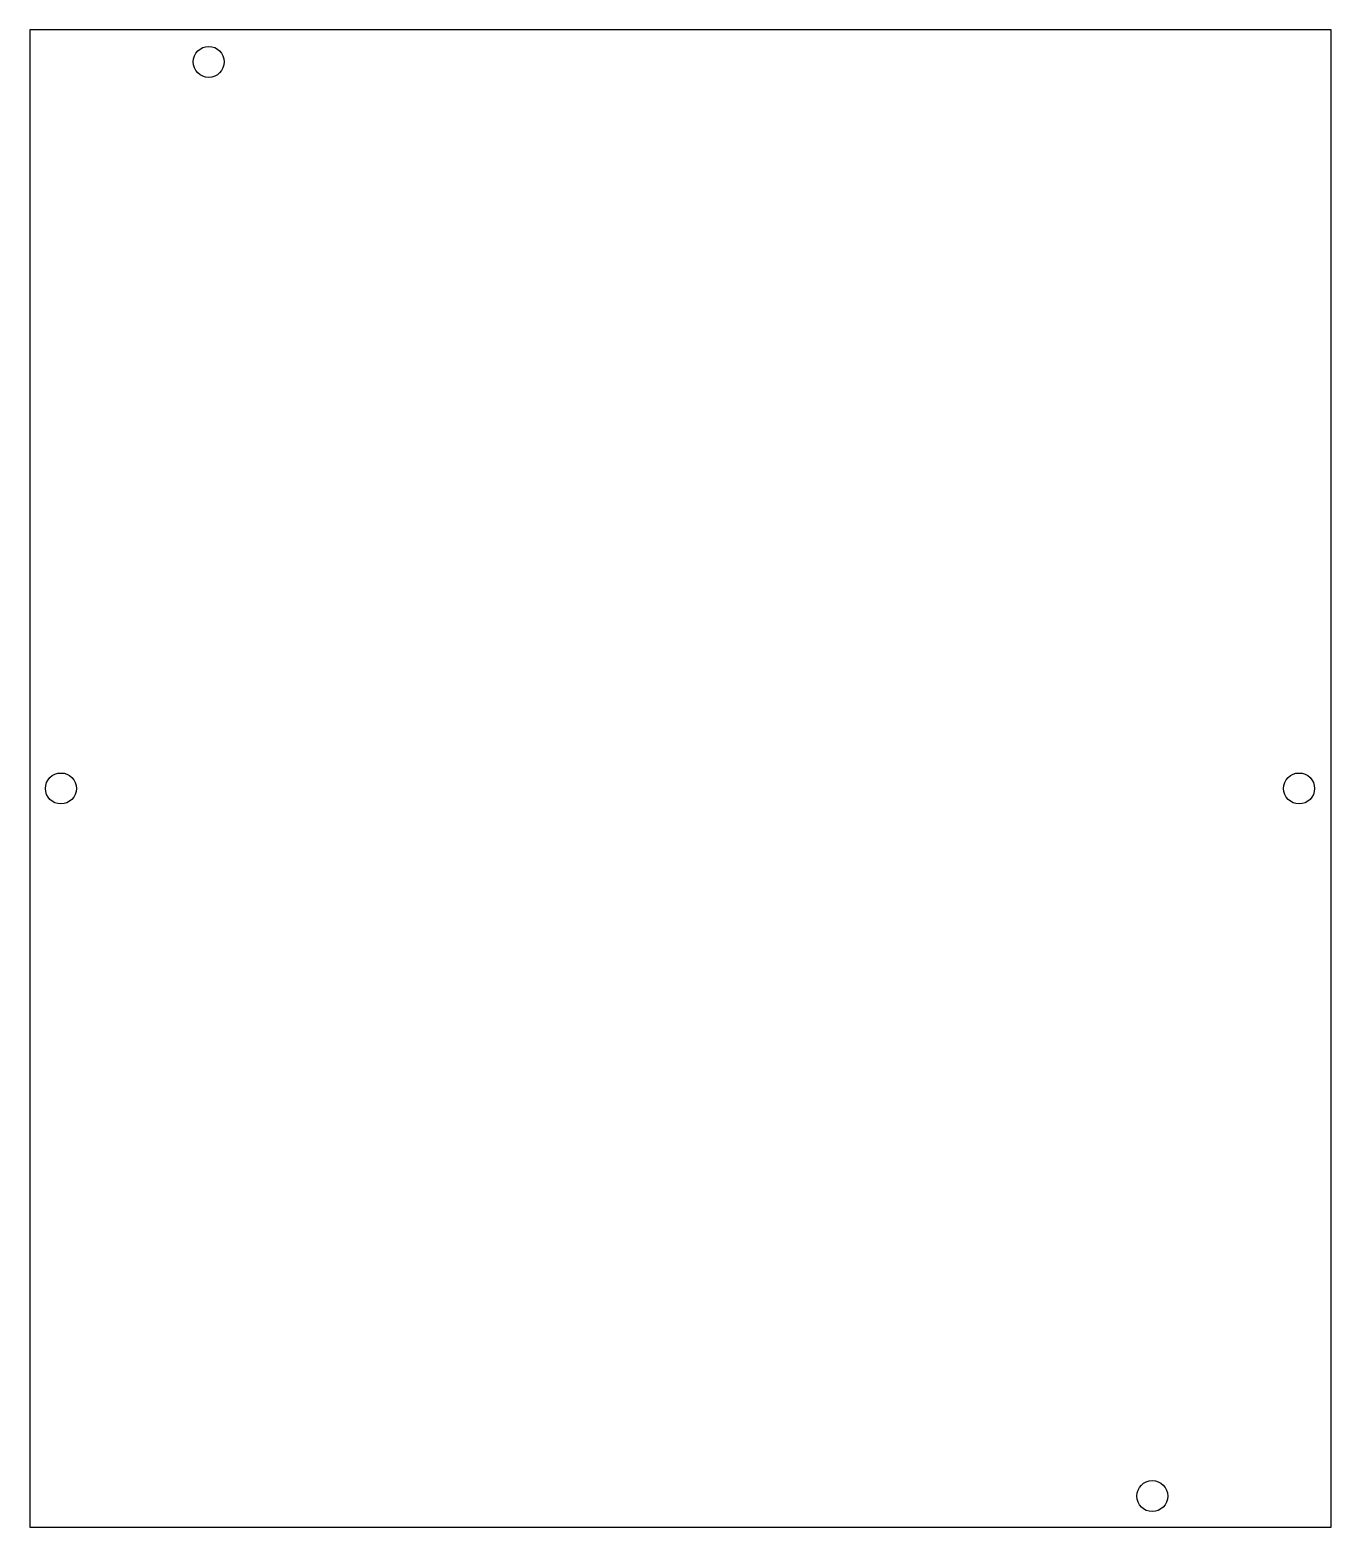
# Model space of a CAD drawing. Header units: inches. Extents: x -6.5 to 6.5, y -7.5 to 7.5.
import ezdxf

# ---------------------------------------------------------------- set-up
doc = ezdxf.new("R2010")
doc.units = ezdxf.units.IN
doc.header["$MEASUREMENT"] = 0

msp = doc.modelspace()

# ---------------------------------------------------------------- linework, layer by layer
at = {"color": 7, "linetype": 'Continuous', "lineweight": 25}
for p, q in [((6.515, 7.5), (-6.515, 7.5)), ((-6.515, 7.5), (-6.515, -7.5)), ((6.515, -7.5), (6.515, 7.5)), ((-6.515, -7.5), (6.515, -7.5))]:
    msp.add_line(p, q, dxfattribs=at)
for centre in [(-4.725, 7.18), (-6.205, -0.1), (6.195, -0.1), (4.725, -7.19)]:
    msp.add_circle(centre, 0.155, dxfattribs=at)

doc.saveas('drawing.dxf')
